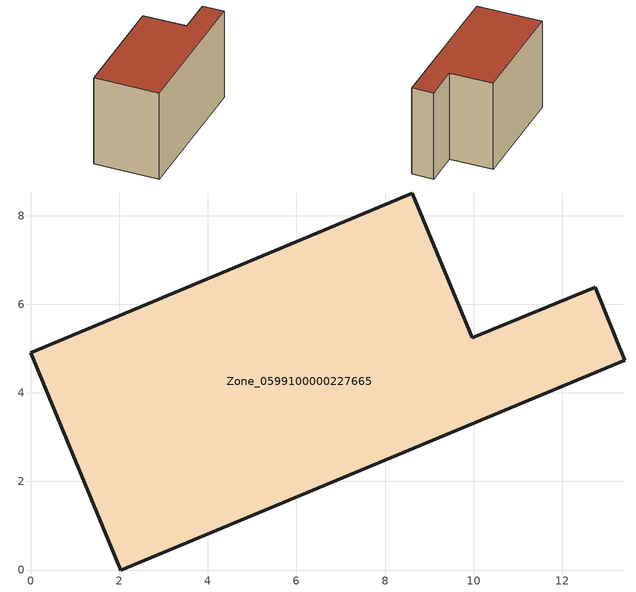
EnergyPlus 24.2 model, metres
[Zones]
Zone_0599100000227665
 floor ground (C_G): 2.04,0 0,4.91 8.61,8.51 9.97,5.24 12.74,6.38 13.41,4.74 z0
 wall outside (C_F): 13.41,4.74 12.74,6.38 9.97,5.24 8.61,8.51 0,4.91 2.04,0 13.41,4.74 z0:7.58
 roof outside (C_R): 0,4.91 2.04,0 13.41,4.74 12.74,6.38 9.97,5.24 8.61,8.51 z7.58
[BUILDING]
Pand.0599100000227665: North Axis=0; Terrain=City; Loads Convergence Tolerance Value=0.04; Temperature Convergence Tolerance Value=0.4; Solar Distribution=FullExterior; Maximum Number of Warmup Days=25; Minimum Number of Warmup Days=1
[Site:Location]
Rotterdam.The.Hague.AP_ZH_NLD Design_Conditions: Latitude=51.96; Longitude=4.45; Time Zone=1; Elevation=-4.5
[SITE:GROUNDTEMPERATURE:BUILDINGSURFACE]
18, 18, 18, 18, 18, 18, 18, 18, 18, 18, 18, 18
[MATERIAL] Thermal Absorptance=0.9; Solar Absorptance=0.7; Visible Absorptance=0.7
Name | Roughness | Thickness | Conductivity | Density | Specific Heat
G.TC.1975-1991 | MediumSmooth | 0.15 | 0.288461 | 540 | 1210
F.TC.1975-1991 | Rough | 0.3 | 0.230769 | 1920 | 840
R.TC.1975-1991 | MediumRough | 0.2 | 0.153846 | 1500 | 1000
[CONSTRUCTION]
C_G: G.TC.1975-1991
C_F: F.TC.1975-1991
C_R: R.TC.1975-1991
[ZONE]
Zone_0599100000227665: Type=1; Multiplier=1; Ceiling Height=Autocalculate; Volume=Autocalculate; Floor Area=autocalculate; Part of Total Floor Area=Yes
[ZONEINFILTRATION:DESIGNFLOWRATE]
Infil_Zone_0599100000227665: Zone or ZoneList or Space or SpaceList=Zone_0599100000227665; Schedule=AlwaysOn; Design Flow Rate Calculation Method=Flow/Area; Flow Rate per Floor Area=0.003; Constant Term Coefficient=1; Temperature Term Coefficient=0; Velocity Term Coefficient=0; Velocity Squared Term Coefficient=0
[HVACTEMPLATE:ZONE:IDEALLOADSAIRSYSTEM]
Zone_0599100000227665: Maximum Heating Supply Air Temperature=50; Minimum Cooling Supply Air Temperature=13; Maximum Heating Supply Air Humidity Ratio=0.0156; Minimum Cooling Supply Air Humidity Ratio=0.0077; Heating Limit=NoLimit; Cooling Limit=NoLimit; Dehumidification Control Type=ConstantSensibleHeatRatio; Cooling Sensible Heat Ratio=0.7; Dehumidification Setpoint=60; Humidification Control Type=None; Humidification Setpoint=30; Outdoor Air Method=None; Outdoor Air Flow Rate per Person=0.00944; Outdoor Air Flow Rate per Zone Floor Area=0; Outdoor Air Flow Rate per Zone=0; Demand Controlled Ventilation Type=None; Outdoor Air Economizer Type=NoEconomizer; Heat Recovery Type=None; Sensible Heat Recovery Effectiveness=0.7; Latent Heat Recovery Effectiveness=0.65
[ZONECONTROL:THERMOSTAT]
ThermostatControl_Zone_0599100000227665: Zone or ZoneList=Zone_0599100000227665; Control Type Schedule=DualSetpointControlType; Control 1=Thermostat_Zone_0599100000227665; Temperature Difference Between Cutout And Setpoint=0
[THERMOSTATSETPOINT:DUALSETPOINT]
Thermostat_Zone_0599100000227665: Heating Setpoint Temperature Schedule=HeatingSetpoint_Zone_0599100000227665; Cooling Setpoint Temperature Schedule=CoolingSetpoint_Zone_0599100000227665
[SCHEDULE:COMPACT]
HeatingSetpoint_Zone_0599100000227665: Through: 12/31, For: AllDays, Until: 24:00, 21
CoolingSetpoint_Zone_0599100000227665: Through: 12/31, For: AllDays, Until: 24:00, 24
DualSetpointControlType: Through: 12/31, For: AllDays, Until: 24:00, 4
AlwaysOn: Through: 12/31, For: AllDays, Until: 24:00, 1
